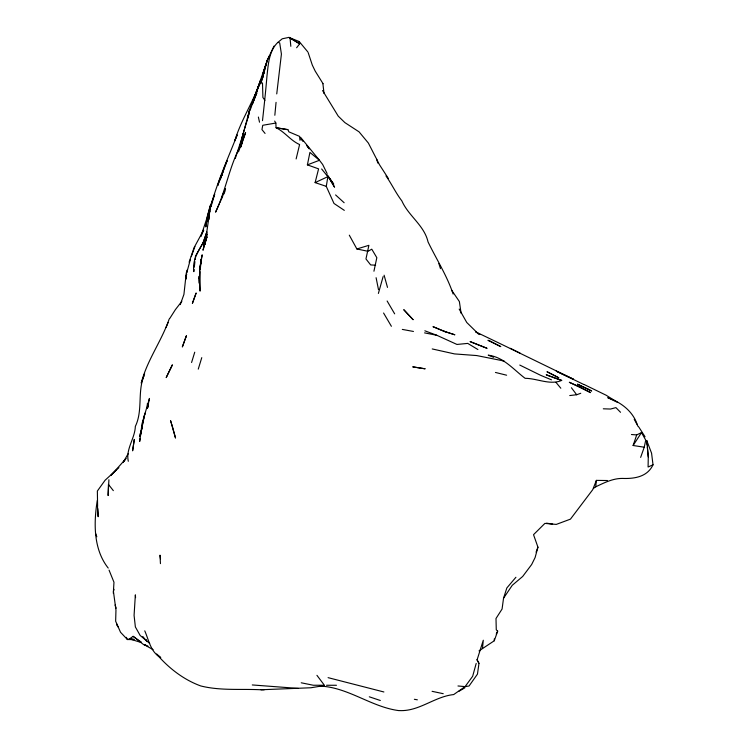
<?xml version="1.0" encoding="UTF-8"?>
<svg xmlns="http://www.w3.org/2000/svg" width="748" height="748" viewBox="0 0 748 748"><rect width="100%" height="100%" fill="white"/><g stroke="black" fill="none" stroke-linecap="round" stroke-linejoin="round"><path stroke-width="1.12" d="M147.421 407.866L147.431 403.537L147.59 407.641M479.019 650.9L494.269 640.774L494.278 638.932M97.605 506.256L97.362 491.034L105.103 480.225L118.923 467.622M646.758 440.535L648.273 457.009L648.086 467.014L653.023 464.789L651.564 453.166L646.758 440.535L647.16 444.929M208.982 219.398L209.066 215.976M209.15 212.563C215.499 185.953 227.112 160.437 237.191 134.93L234.741 140.914C241.529 118.39 255.236 98.82 262.296 76.38M262.492 120.671C264.147 105.842 265.727 91.013 266.961 76.109C268.28 64.487 268.925 50.901 277.873 42.365M276.059 102.354L274.834 115.267M108.909 479.73L108.114 495.55L108.441 484.414L113.341 490.651M113.313 593.276L113.967 582.234L109.049 570.107M262.492 82.906L262.913 97.483L264.923 100.354M276.741 93.911L281.416 54.071L279.705 42.935L278.06 42.271L282.23 38.793L288.915 37.4L299.181 41.514L307.821 51.911M200.062 271.636L200.081 291.131C198.762 279.032 199.538 266.699 202.194 254.825L199.66 270.14L201.221 259.36L200.268 269.402M186.308 272.646L183.924 294.413L180.277 304.595M482.488 648.31L483.292 640.232L477.065 659.932L478.972 663.345L477.458 674.135L469.052 686.01L465.078 686.617L457.982 685.972M593.912 488.079L595.735 486.798L596.38 480.384L607.451 480.534M194.069 269.411L193.826 271.636C191.909 258.462 200.296 248.373 206.111 237.555L195.508 256.078L195.153 259.406M194.302 267.186L194.91 261.632M187.065 272.244L187.365 269.981M515.914 577.269L506.845 587.956L503.535 598.232L502.076 609.031L495.999 618.512L496.27 629.816L497.682 631.116L494.269 640.774M97.296 500.431C93.631 522.936 93.35 549.322 108.226 568.078M147.468 407.866L148.02 404.406M344.323 210.366L333.991 203.456L326.287 186.411L327.858 176.65L321.649 168.992M373.935 271.225L376.833 257.686L371.775 249.187L368.025 251.3L356.88 248.972L349.297 235.162M140.166 438.328L139.652 441.516L142.064 423.555L149.46 398.413L147.506 407.959L148.543 402.966M140.689 435.13L141.035 433.008M186.579 274.17L185.644 279.49L186.654 273.852M186.953 272.048L187.337 269.916M187.056 271.599L190.319 259.715M209.833 210.936L204.961 244.39L207.093 233.778L202.998 250.234L206.747 237.555M210.225 208.757L211.001 204.4L214.676 194.228L211.03 206.467M209.711 210.768L208.281 219.66L209.562 208.804L211.001 204.4L210.141 208.645M326.306 186.364L315.114 182.606L318.592 168.87L307.391 164.869L309.924 152.414L319.452 160.287L322.65 164.457L327.091 173.508M640.643 457.393L644.243 447.211L645.739 440.123L641.494 432.606L636.707 434.906L631.443 434.532M247.476 119.138L249.626 109.647L259.042 85.085L249.963 110.657M247.485 119.091L249.495 110.349L241.669 139.455L243.371 133.537L235.265 158.483M269.336 55.95L267.317 60.195L262.632 74.894L265.895 64.599L262.389 78.493L267.317 60.195L274.002 46.067M244.231 129.741L239.566 147.534M262.389 78.493L263.988 72.088L260.575 83.935L262.127 79.569M209.945 210.74L208.86 215.013L209.206 210.291L207.589 221.053L210.179 205.747L207.364 216.163L205.803 226.943L208.701 211.731L211.469 204.672M189.104 262.221L194.097 247.616L203.587 230.141M296.133 158.941L299.593 144.551C290.514 140.54 284.932 131.985 276.068 127.74L275.853 123.046L274.666 121.073M383.116 276.601L378.385 293.44M476.186 663.457L472.661 676.285L465.078 686.617L453.699 694.565C434.495 696.584 419.226 711.535 399.488 710.591L398.768 710.6C371.279 706.991 348.325 687.356 320.097 686.066M596.38 480.384L592.743 489.65L570.444 519.14L556.269 524.413L544.899 523.394L533.53 534.68L537.943 547.171L535.091 557.578L531.66 564.516L522.684 576.465L512.24 585.301L503.535 598.232M114.023 589.34L113.434 591.434L115.959 610.078L115.65 621.214L120.531 632.266L127.422 639.54L133.004 639.587M142.157 427.744L140.278 434.27L140.895 432.157M248.448 115.949L249.355 112.78M141.512 430.044L142.12 427.921M141.55 429.82L139.483 436.654L140.456 434.7M191.582 362.509L194.742 352.196M198.257 369.129L201.773 357.638M207 236.462L203.671 245.606L206.803 237.2M244.568 128.684L247.233 120.185M205.513 241.314L206.757 237.406M219.734 179.632L217.79 185.485L221.212 175.238M221.52 175.799L224.643 166.589M644.243 447.211L633.117 445.499L636.707 434.906M221.558 175.724L222.708 172.442M220.613 178.314L222.418 173.227M191.292 256.545L194.901 246.541M220.006 180.174L223.334 171.03M209.636 209.945L200.894 236.349L203.68 230.225M223.708 170.002L227.112 160.755L225.054 165.607M143.943 375.926C137.286 391.924 143.055 410.409 135.341 426.388C134.986 438.365 125.533 449.193 128.31 461.273M536.073 552.174L537.943 547.171M267.317 60.195L255.685 94.145M144.616 373.71L141.241 383.172C146.973 360.302 161.568 341.2 169.179 319.031M238.49 151.872L245.578 132.583L240.632 147.206L242.146 142.821C229.533 164.579 226.289 189.693 215.564 212.17L219.37 203.634M166.056 327.521L168.085 322.538M225.419 188.646L221.632 197.874L225.55 188.898M221.352 199.379L222.698 196.397M223.596 194.415L224.942 191.432M219.772 202.783L220.959 200.23M169.703 318.545L175.415 309.597L181.829 301.341M496.233 634.07L497.682 631.116M128.142 453.774L123.233 462.208L126.188 458.393M633.117 445.499L641.494 432.606M296.619 47.76L299.668 43.814L299.181 41.514M653.023 464.789C647.403 476.944 634.369 478.888 622.364 478.421C612.883 478.355 604.094 482.843 595.735 486.798M125.337 459.356L110.872 475.476L116.464 469.847M141.409 642.205L133.116 636.342L129.273 639.091L127.422 639.54L126.328 637.324M458.982 691.264L464.882 687.795M315.114 182.606L327.858 176.65M307.391 164.869L319.452 160.287L300.5 137.221M569.752 395.552L576.671 394.738L580.747 393.28M493.596 357.292L488.22 355.16C503.6 357.086 513.493 369.54 525.105 378.31C537.279 378.376 549.939 385.454 561.701 380.423L546.218 374.748L550.734 376.609M356.88 248.972L368.895 245.316L365.959 258.958L370.662 264.923L375.618 265.203M275.853 123.046L262.744 125.281L261.959 129.6L265.063 133.434M324.034 685.589L310.953 687.758L261.005 689.768C240.931 688.749 220.492 690.89 200.801 685.963C183.597 679.745 168.365 667.87 156.594 654.033L160.025 656.809M326.53 685.252L336.46 685.271M261.005 689.768L264.24 689.778M603.299 408.801L610.536 409.044L615.922 407.613L620.531 412.298M298.424 688.431L252.282 684.944M133.901 639.334L129.273 639.091L133.714 639.615M133.873 639.503L129.535 638.904L141.26 642.532M546.545 523.151L552.622 524.124M287.69 129.684L276.068 127.74L288.027 129.61L288.822 131.826L299.527 136.36L300.004 140.325M477.897 349.531L467.752 343.407L456.953 344.445L436.785 335.263L424.555 332.879M414.364 699.296L417.356 699.819M402.312 329.41L413.448 331.458M432.082 691.32L443.227 693.695M328.082 677.651L383.892 691.975M495.457 372.448L506.62 375.206M432.222 348.942L454.522 353.916L476.71 355.562L504.021 361.013L502.002 360.377M301.229 682.793L313.328 685.243L324.398 685.252L316.937 675.332M443.686 331.196L454.737 334.758L443.686 331.196L432.98 326.652L445.378 331.738M369.306 696.809L380.321 700.483M551.837 376.992L561.701 380.423M147.982 646.122L143.597 644.598L133.116 636.342M146.486 645.533L144.467 644.813L153.116 649.694M424.845 330.803L436.785 335.263M551.482 379.825L540.748 375.365L519.767 365.061M290.037 37.896L288.915 37.4L299.668 43.814L290.037 37.896L290.822 46.32M583.636 384.416L556.288 371.176L573.548 379.273C541 363.491 508.444 347.521 475.737 331.906L480.02 334.496M558.092 377.431L558.868 377.787L546.975 371.728L557.26 377.011M478.028 333.683L479.926 334.571M584.029 384.463L606.132 395.225L617.437 402.321L607.741 397.665C620.718 402.19 632.518 410.848 637.156 424.266M520.14 353.206L510.37 348.325M160.764 657.623C150.666 652.256 148.927 640.363 144.757 630.845M149.675 643.383L140.157 635.463L135.369 626.946L134.079 615.352L135.36 594.856L135.575 597.633M335.59 194.929L344.155 202.745M477.299 332.832L466.761 322.491L459.188 309.083M385.987 175.948C391.643 183.905 395.804 193.04 401.854 200.885C408.53 216.022 424.294 225.354 428.043 241.922C436.43 259.238 447.033 275.731 453.11 294.029M300.799 138.904L302.968 141.381M142.812 636.529L146.945 641.513L146.084 639.475M555.988 382.378L560.822 388.231M571.416 387.754L576.671 394.738M328.045 176.191L333.73 184.223L327.166 174.742M308.681 148.123L306.802 145.439L309.214 148.889M451.661 290.224L459.375 301.556L461.095 313.272M322.893 83.617L324.034 93.491M322.556 90.508L338.227 116.127L344.865 122.597L359.068 131.854L368.381 143.074L376.207 158.314M638.801 427.014L645.038 436.776M323.071 83.739L315.217 71.135L312.309 65.085L308.195 52.678M328.755 177.622L334.562 187.178L329.092 177.538M388.324 178.426L379.423 164.635L376.562 158.987L377.834 163.101M383.574 313.01L391.391 326.296M387.118 300.995L394.664 313.851M634.229 419.291L638.203 426.631M476.99 659.633L478.972 663.345M171.544 423.377L170.507 420.572L175.528 438.066L171.853 424.434M95.707 533.661L96.81 536.784M115.108 605.01L116.164 608.227M438.852 263.558L440.479 268.654M384.098 275.189L387.492 287.391M258.378 117.043L259.509 122.195M376.094 277.704L378.488 289.626M160.502 558.831L160.007 555.166L160.446 563.637M647.366 447.126L648.273 457.009M97.408 505.283L98.166 516.728L97.726 508.584M134.303 439.441L132.639 450.689L134.303 439.441M143.812 417.655L141.755 428.295L145 413.176L143.812 417.655M258.453 86.497L252.899 100.952L260.426 80.662L258.453 86.497M206.794 232.048L202.699 244.007L206.794 232.048M196.079 293.151L192.423 303.333L196.079 293.151M185.981 336.796L182.334 346.979L186.467 335.702L185.981 336.796M256.798 92.892L252.375 104.037L256.798 92.892M170.946 367.745L166.196 377.6L172.414 364.818L170.946 367.745M424.995 368.783L412.905 366.894L424.995 368.783M486.901 348.25L470.221 341.649L486.901 348.25M490.492 341.35L487.958 340.284L500.805 346.623L490.492 341.35M580.551 387.221L569.312 382.275L590.555 392.625L580.551 387.221M587.732 388.96L577.465 384.182L591.687 390.998L587.732 388.96M413.055 319.648L403.883 309.812L413.055 319.648M117.763 626.646L116.8 624.122L117.773 626.693M199.202 278.396L199.108 276.386L199.333 283.342L199.202 278.396"/></g></svg>
